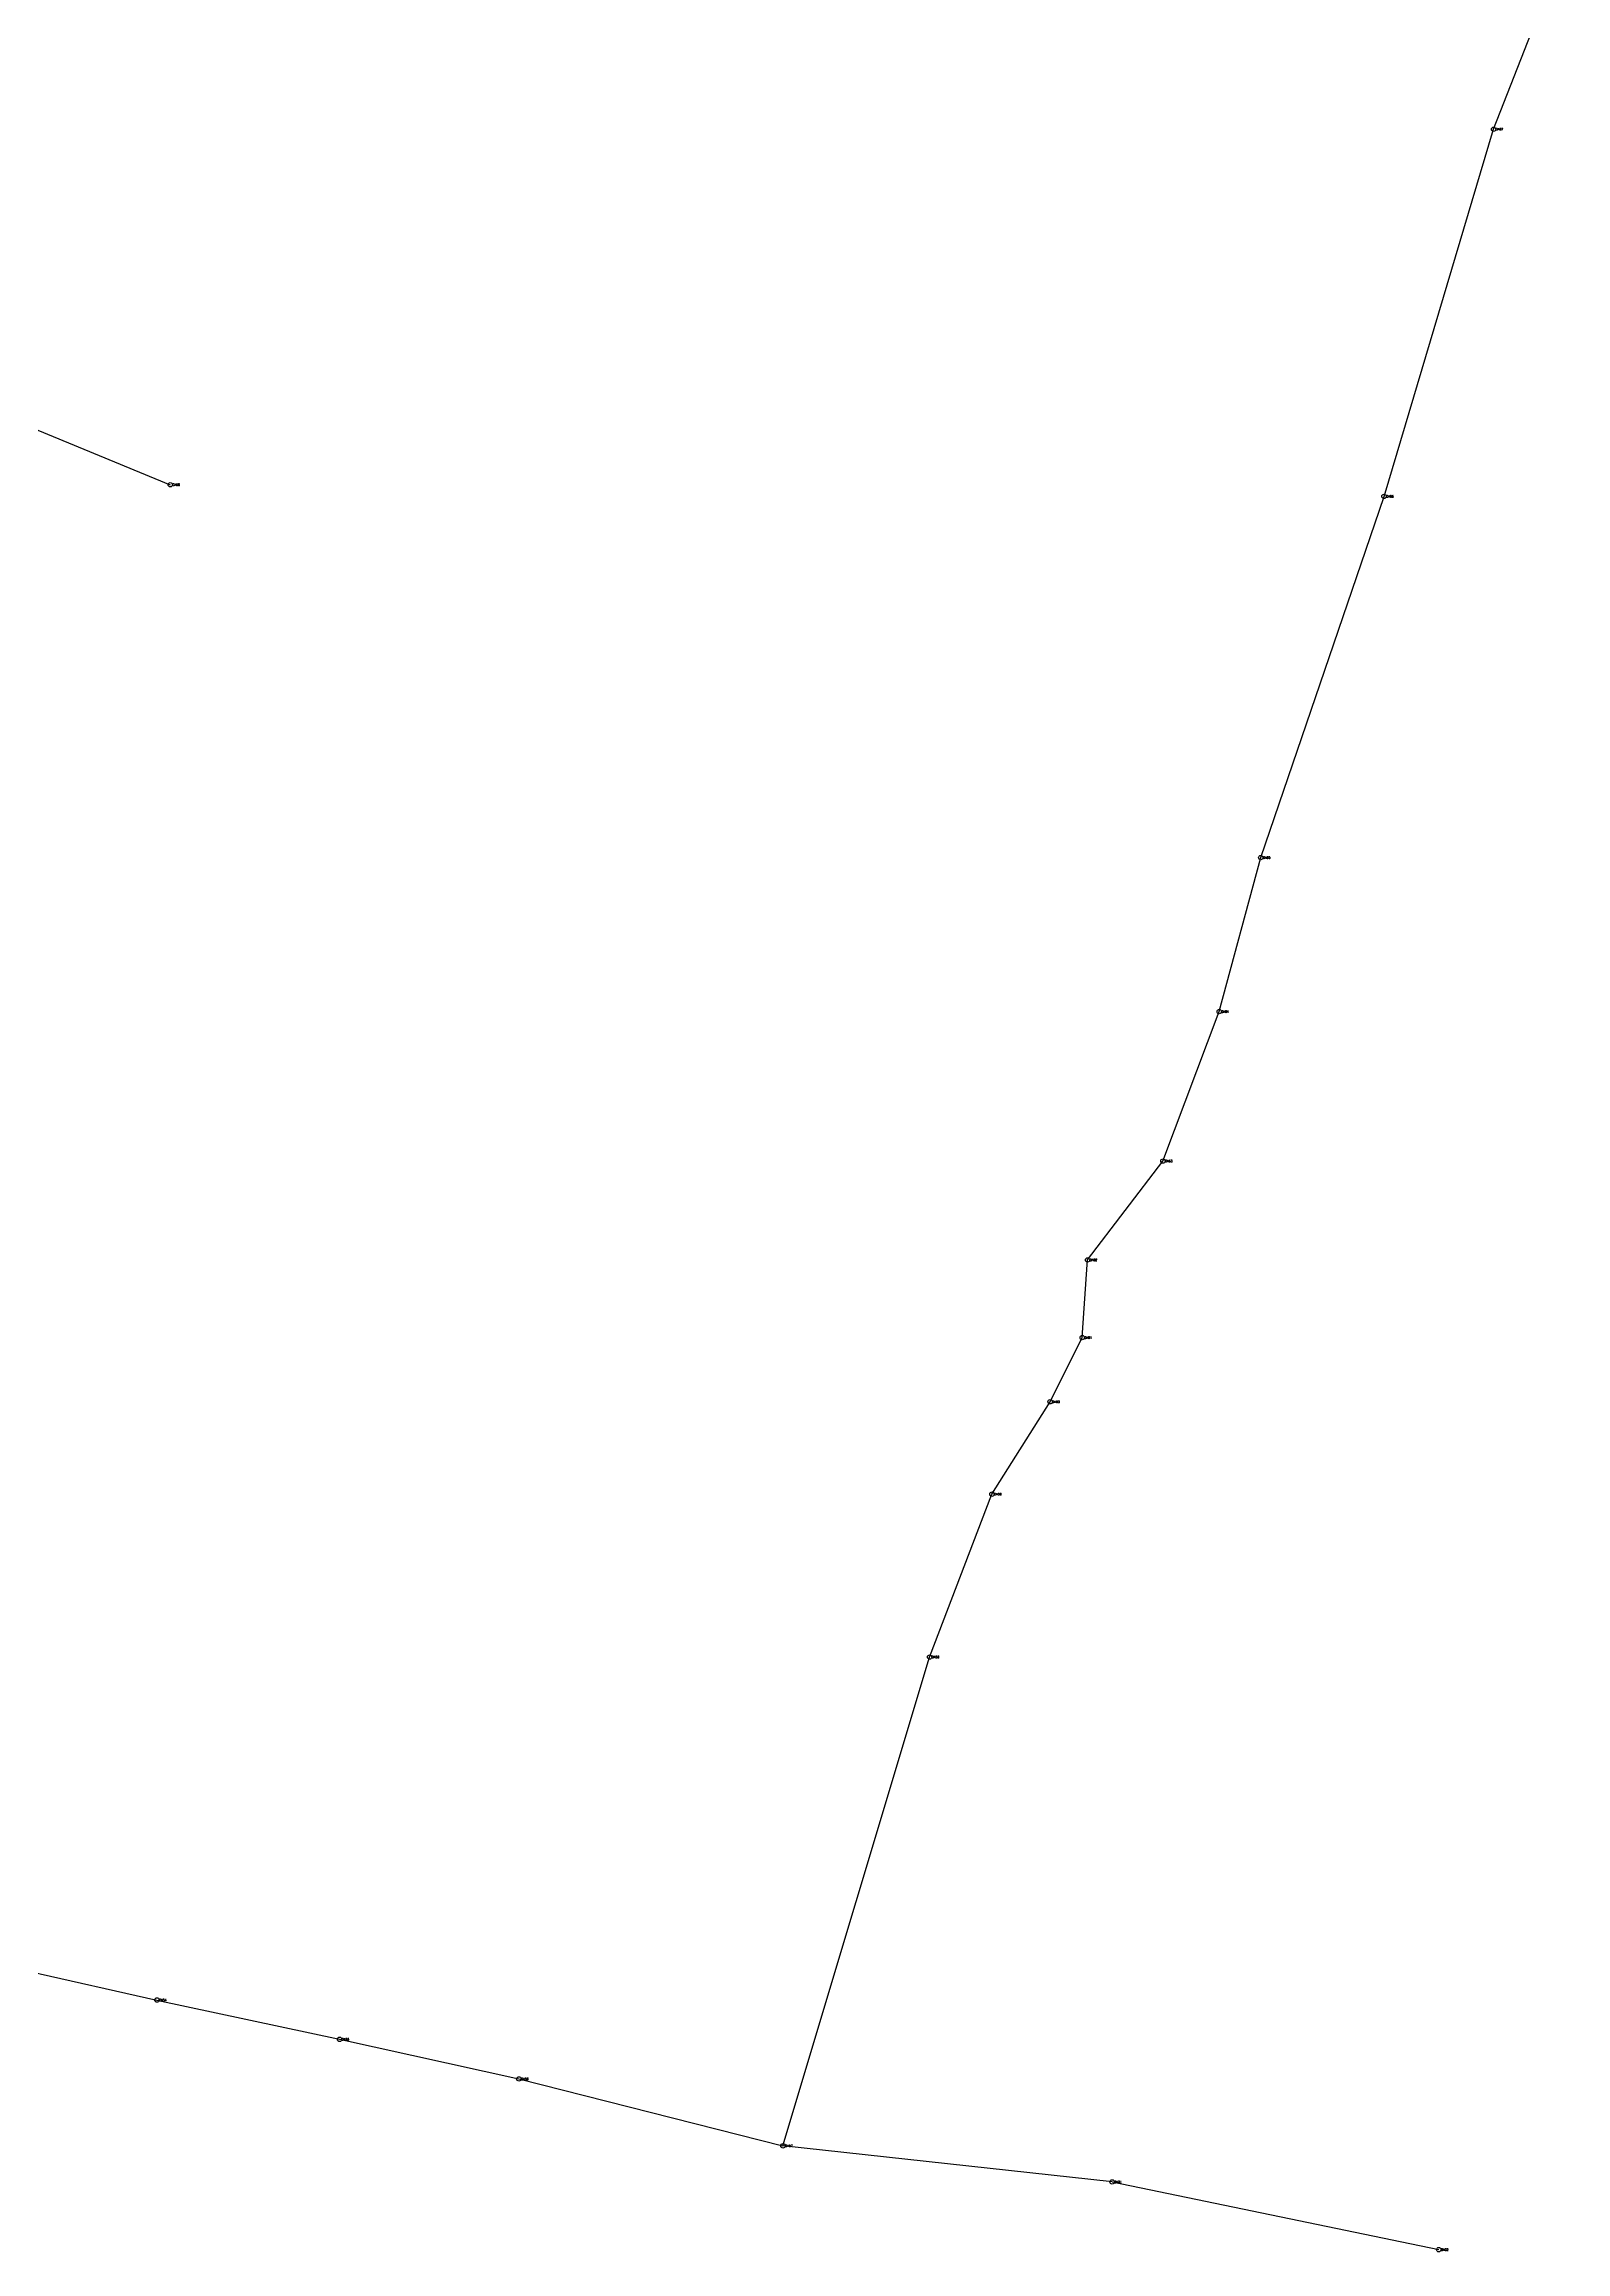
# Model space of a CAD drawing. Extents: x 166396 to 169408, y 2545087 to 2547192.
# Drawn here: x 168228 to 168920, y 2545087 to 2546090 of the extents above; entities that cross this region are included whole.
import ezdxf

# ---------------------------------------------------------------- set-up
doc = ezdxf.new("R2010")
doc.units = 0
doc.styles.get("Standard").update_dxf_attribs({"font": 'simplex'})

msp = doc.modelspace()

# ---------------------------------------------------------------- linework, layer by layer
at = {"color": 4}
for p, q in [((168887.041, 2546051.639), (168919.876, 2546135.812)), ((168837.245, 2545884.794), (168887.041, 2546051.639)), ((168044.507, 2545989.618), (168285.656, 2545890.075)), ((168781.24, 2545720.638), (168837.245, 2545884.794)), ((168762.349, 2545650.652), (168781.24, 2545720.638)), ((168736.752, 2545582.712), (168762.349, 2545650.652)), ((168702.529, 2545537.797), (168736.752, 2545582.712)), ((168700.095, 2545502.492), (168702.529, 2545537.797)), ((168685.516, 2545473.327), (168700.095, 2545502.492)), ((168659.063, 2545431.344), (168685.516, 2545473.327)), ((168630.727, 2545357.314), (168659.063, 2545431.344)), ((168564.116, 2545135.17), (168630.727, 2545357.314)), ((168221.829, 2545214.423), (168279.629, 2545201.459)), ((168279.629, 2545201.459), (168362.604, 2545183.599)), ((168362.604, 2545183.599), (168444.089, 2545165.607)), ((168444.089, 2545165.607), (168564.116, 2545135.17)), ((168713.705, 2545118.776), (168564.116, 2545135.17)), ((168713.705, 2545118.776), (168862.145, 2545088.018))]:
    msp.add_line(p, q, dxfattribs=at)
for centre in [(168887.041, 2546051.639), (168285.656, 2545890.075), (168837.245, 2545884.794), (168781.24, 2545720.638), (168762.349, 2545650.652), (168736.752, 2545582.712), (168702.529, 2545537.797), (168700.095, 2545502.492), (168685.516, 2545473.327), (168659.063, 2545431.344), (168630.727, 2545357.314), (168279.629, 2545201.459), (168362.604, 2545183.599), (168444.089, 2545165.607), (168564.116, 2545135.17), (168713.705, 2545118.776), (168862.145, 2545088.018)]:
    msp.add_circle(centre, 1)

# ---------------------------------------------------------------- texts
at = {"color": 5}
for s, p in [('DA67', (168888.041, 2546051.139)), ('CA66', (168286.656, 2545889.575)), ('DA66', (168838.245, 2545884.294)), ('DA65', (168782.24, 2545720.138)), ('DA64', (168763.349, 2545650.152)), ('DA63', (168737.752, 2545582.212)), ('DA62', (168703.529, 2545537.297)), ('DA61', (168701.095, 2545501.992)), ('DA60', (168686.516, 2545472.827)), ('DA59', (168660.063, 2545430.844)), ('DA58', (168631.727, 2545356.814)), ('DA54', (168280.629, 2545200.959)), ('DA55', (168363.604, 2545183.099)), ('DA56', (168445.089, 2545165.107)), ('DA57', (168565.116, 2545134.67)), ('BA01', (168714.705, 2545118.276)), ('BA02', (168863.145, 2545087.518))]:
    msp.add_text(s, height=1, dxfattribs=at).set_placement(p)

doc.saveas('drawing.dxf')
